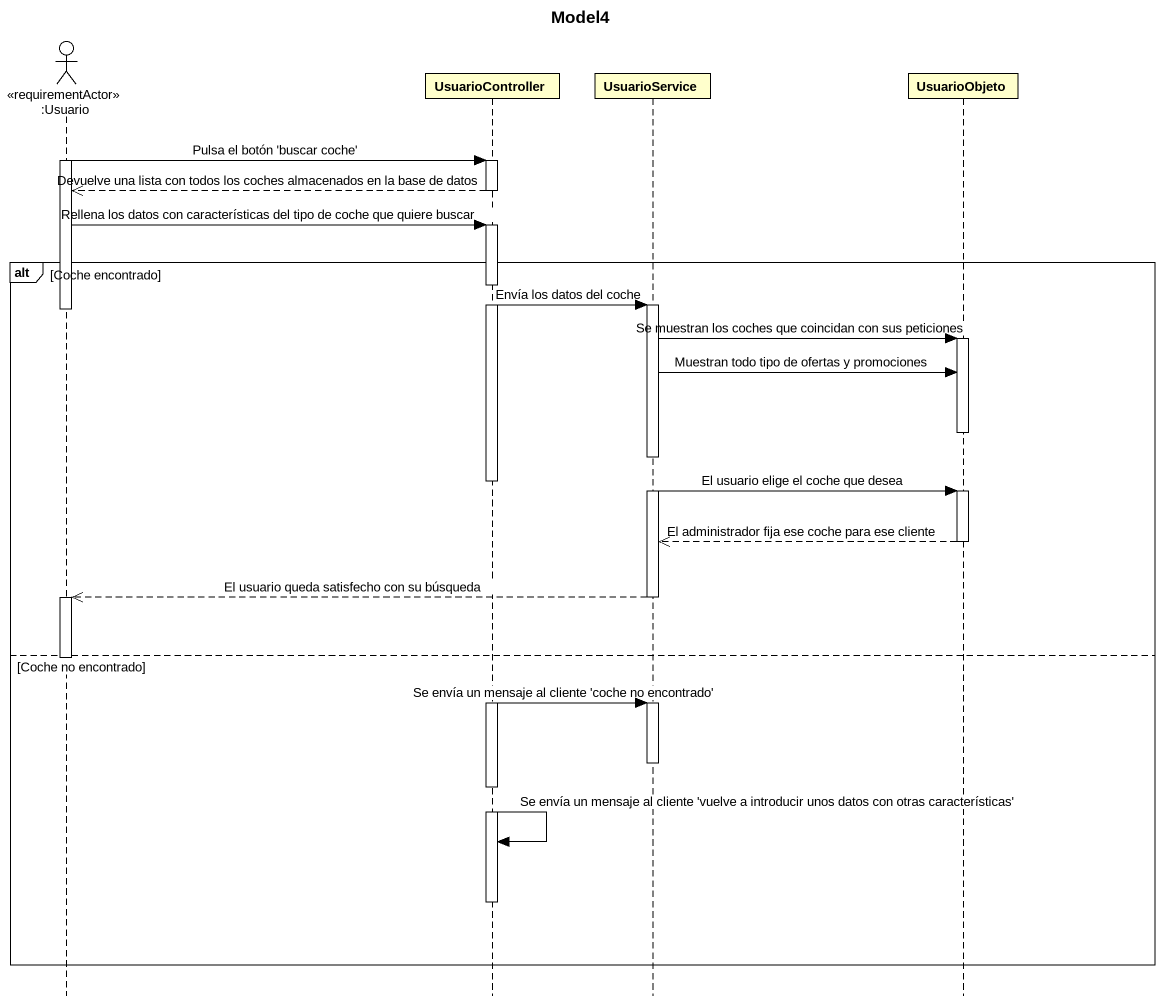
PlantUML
@startuml
title Model4
hide footbox
actor ":Usuario" as Usuario <<requirementActor>>
participant UsuarioController
participant UsuarioService
participant UsuarioObjeto

activate Usuario
Usuario -> UsuarioController : Pulsa el botón 'buscar coche'
activate UsuarioController
UsuarioController -->> Usuario : Devuelve una lista con todos los coches almacenados en la base de datos
deactivate UsuarioController
Usuario -> UsuarioController : Rellena los datos con características del tipo de coche que quiere buscar
activate UsuarioController
alt Coche encontrado
  UsuarioController -> UsuarioService : Envía los datos del coche
  activate UsuarioService
  deactivate Usuario
  UsuarioService -> UsuarioObjeto : Se muestran los coches que coincidan con sus peticiones
  activate UsuarioObjeto
  UsuarioService -> UsuarioObjeto : Muestran todo tipo de ofertas y promociones
  deactivate UsuarioObjeto
  deactivate UsuarioController
  UsuarioService -> UsuarioObjeto : El usuario elige el coche que desea
  activate UsuarioObjeto
  UsuarioObjeto -->> UsuarioService : El administrador fija ese coche para ese cliente
  deactivate UsuarioObjeto
  UsuarioService -->> Usuario : El usuario queda satisfecho con su búsqueda
  deactivate UsuarioService
  activate Usuario
else Coche no encontrado
  deactivate Usuario
  activate UsuarioController
  UsuarioController -> UsuarioService : Se envía un mensaje al cliente 'coche no encontrado'
  activate UsuarioService
  deactivate UsuarioService
  UsuarioController -> UsuarioController : Se envía un mensaje al cliente 'vuelve a introducir unos datos con otras características'
  deactivate UsuarioController
end
@enduml
